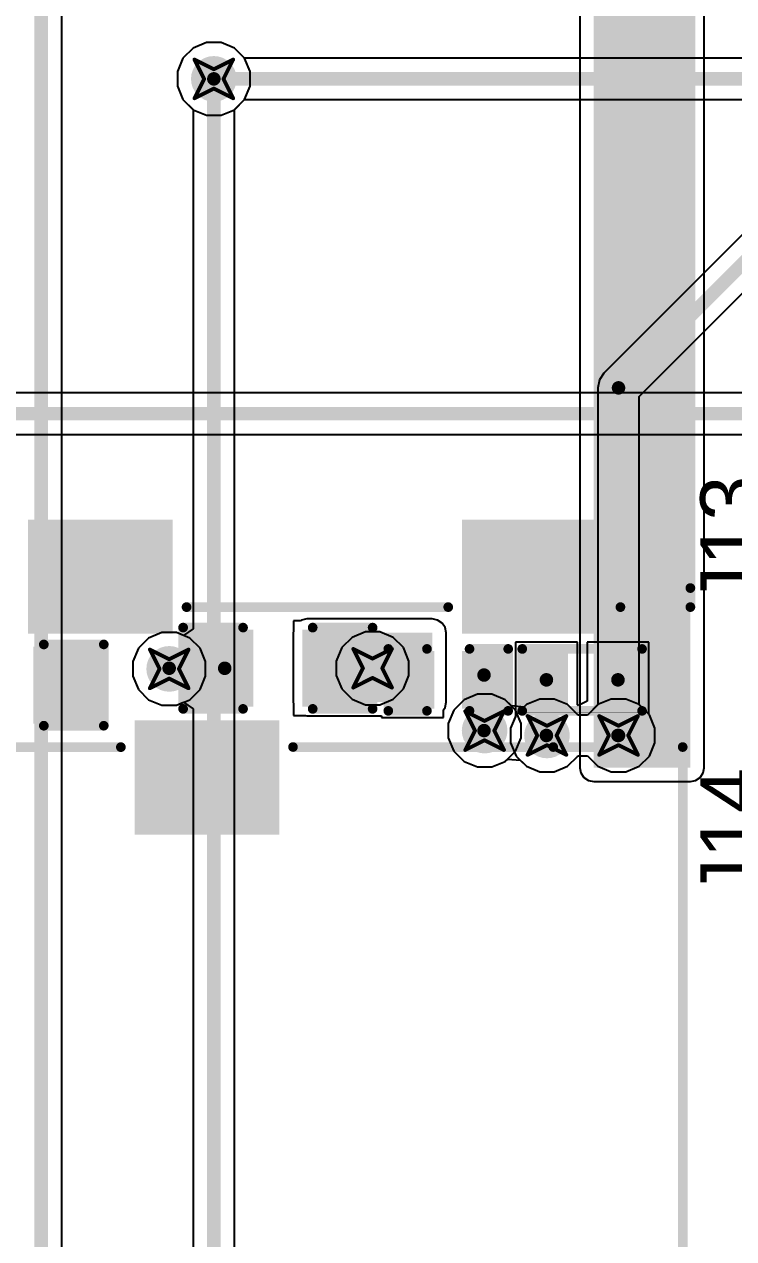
# Model space of a CAD drawing. Header units: inches. Extents: x -3 to 488, y -11 to 93.
# Drawn here: x 5.77 to 15.09, y 9.18 to 25.13 of the extents above; entities that cross this region are included whole.
import ezdxf

# ---------------------------------------------------------------- set-up
doc = ezdxf.new("R2010")
doc.units = ezdxf.units.IN
for name, color, linetype in [('Bottom Layer', 5, 'Continuous'), ('Drill Drawing', 1, 'Continuous'), ('Layer 1', 16, 'Continuous'), ('Layer 2', 76, 'Continuous'), ('Top Layer', 1, 'Continuous'), ('Top Overlay', 2, 'Continuous'), ('Top Paste', 8, 'Continuous'), ('Top Solder', 216, 'Continuous'), ('Via Holes', 16, 'Continuous')]:
    doc.layers.add(name, color=color, linetype=linetype)
doc.styles.add('Arial', font='', dxfattribs={"height": 0.2})
doc.styles.get('Arial').set_extended_font_data('Arial')

msp = doc.modelspace()

# ---------------------------------------------------------------- hatches: boundary and pattern name
at = {"layer": 'Bottom Layer'}
h = msp.add_hatch(color=5, dxfattribs=at)
edge = h.paths.add_edge_path()
edge.add_arc((8.261, 24.409), 0.3, 0, 360)
h = msp.add_hatch(color=5, dxfattribs=at)
edge = h.paths.add_edge_path()
edge.add_arc((7.675, 16.664), 0.3, 0, 360)
h = msp.add_hatch(color=5, dxfattribs=at)
edge = h.paths.add_edge_path()
edge.add_arc((10.347, 16.672), 0.3, 0, 360)
h = msp.add_hatch(color=5, dxfattribs=at)
edge = h.paths.add_edge_path()
edge.add_arc((11.819, 15.854), 0.3, 0, 360)
h = msp.add_hatch(color=5, dxfattribs=at)
edge = h.paths.add_edge_path()
edge.add_arc((12.638, 15.79), 0.3, 0, 360)
h = msp.add_hatch(color=5, dxfattribs=at)
edge = h.paths.add_edge_path()
edge.add_arc((13.578, 15.79), 0.3, 0, 360)
at = {"layer": 'Layer 1'}
h = msp.add_hatch(color=16, dxfattribs=at)
edge = h.paths.add_edge_path()
edge.add_arc((8.261, 24.409), 0.3, 0, 360)
h = msp.add_hatch(color=16, dxfattribs=at)
edge = h.paths.add_edge_path()
edge.add_arc((7.675, 16.664), 0.3, 0, 360)
h = msp.add_hatch(color=16, dxfattribs=at)
edge = h.paths.add_edge_path()
edge.add_arc((10.347, 16.672), 0.3, 0, 360)
h = msp.add_hatch(color=16, dxfattribs=at)
edge = h.paths.add_edge_path()
edge.add_arc((11.819, 15.854), 0.3, 0, 360)
h = msp.add_hatch(color=16, dxfattribs=at)
edge = h.paths.add_edge_path()
edge.add_arc((12.638, 15.79), 0.3, 0, 360)
h = msp.add_hatch(color=16, dxfattribs=at)
edge = h.paths.add_edge_path()
edge.add_arc((13.578, 15.79), 0.3, 0, 360)
at = {"layer": 'Layer 2'}
msp.add_hatch(color=76, dxfattribs=at).paths.add_polyline_path([(14.522, 31.598), (13.252, 31.598), (13.252, 15.367), (14.522, 15.367)])
h = msp.add_hatch(color=76, dxfattribs=at)
edge = h.paths.add_edge_path()
edge.add_arc((8.261, 24.409), 0.3, 0, 360)
h = msp.add_hatch(color=76, dxfattribs=at)
edge = h.paths.add_edge_path()
edge.add_arc((7.675, 16.664), 0.3, 0, 360)
h = msp.add_hatch(color=76, dxfattribs=at)
edge = h.paths.add_edge_path()
edge.add_arc((10.347, 16.672), 0.3, 0, 360)
h = msp.add_hatch(color=76, dxfattribs=at)
edge = h.paths.add_edge_path()
edge.add_arc((11.819, 15.854), 0.3, 0, 360)
h = msp.add_hatch(color=76, dxfattribs=at)
edge = h.paths.add_edge_path()
edge.add_arc((12.638, 15.79), 0.3, 0, 360)
h = msp.add_hatch(color=76, dxfattribs=at)
edge = h.paths.add_edge_path()
edge.add_arc((13.578, 15.79), 0.3, 0, 360)
at = {"layer": 'Top Layer'}
h = msp.add_hatch(color=1, dxfattribs=at)
edge = h.paths.add_edge_path()
edge.add_arc((8.261, 24.409), 0.3, 0, 360)
for points in [[(7.672, 17.175), (5.872, 17.175), (5.872, 18.575), (7.672, 18.575)], [(13.372, 17.175), (11.572, 17.175), (11.572, 18.575), (13.372, 18.575)], [(8.722, 17.117), (8.722, 16.228), (7.96, 16.228), (7.96, 17.117)], [(9.484, 16.228), (11.131, 16.228), (11.131, 17.138), (9.484, 17.138)], [(10.246, 17.117), (10.246, 16.228), (9.484, 16.228), (9.484, 17.117)], [(5.952, 16.007), (5.952, 16.896), (6.714, 16.896), (6.714, 16.007)], [(11.1, 16.837), (11.1, 16.202), (10.643, 16.202), (10.643, 16.837)], [(12.04, 16.837), (12.04, 16.202), (11.582, 16.202), (11.582, 16.837)], [(12.402, 16.202), (12.402, 16.837), (12.859, 16.837), (12.859, 16.202)], [(13.341, 16.202), (13.341, 16.837), (13.799, 16.837), (13.799, 16.202)], [(7.271, 15.937), (9.071, 15.937), (9.071, 14.537), (7.271, 14.537)]]:
    msp.add_hatch(color=1, dxfattribs=at).paths.add_polyline_path(points)
h = msp.add_hatch(color=1, dxfattribs=at)
edge = h.paths.add_edge_path()
edge.add_arc((7.675, 16.664), 0.3, 0, 360)
h = msp.add_hatch(color=1, dxfattribs=at)
edge = h.paths.add_edge_path()
edge.add_arc((10.347, 16.672), 0.3, 0, 360)
h = msp.add_hatch(color=1, dxfattribs=at)
edge = h.paths.add_edge_path()
edge.add_arc((11.819, 15.854), 0.3, 0, 360)
h = msp.add_hatch(color=1, dxfattribs=at)
edge = h.paths.add_edge_path()
edge.add_arc((12.638, 15.79), 0.3, 0, 360)
h = msp.add_hatch(color=1, dxfattribs=at)
edge = h.paths.add_edge_path()
edge.add_arc((13.578, 15.79), 0.3, 0, 360)
at = {"layer": 'Top Paste'}
for points in [[(7.672, 17.175), (5.872, 17.175), (5.872, 18.575), (7.672, 18.575)], [(13.372, 17.175), (11.572, 17.175), (11.572, 18.575), (13.372, 18.575)], [(8.722, 17.117), (8.722, 16.228), (7.96, 16.228), (7.96, 17.117)], [(10.246, 17.117), (10.246, 16.228), (9.484, 16.228), (9.484, 17.117)], [(5.952, 16.007), (5.952, 16.896), (6.714, 16.896), (6.714, 16.007)], [(11.1, 16.837), (11.1, 16.202), (10.643, 16.202), (10.643, 16.837)], [(12.04, 16.837), (12.04, 16.202), (11.582, 16.202), (11.582, 16.837)], [(12.402, 16.202), (12.402, 16.837), (12.859, 16.837), (12.859, 16.202)], [(13.341, 16.202), (13.341, 16.837), (13.799, 16.837), (13.799, 16.202)], [(7.271, 15.937), (9.071, 15.937), (9.071, 14.537), (7.271, 14.537)]]:
    msp.add_hatch(color=8, dxfattribs=at).paths.add_polyline_path(points)
at = {"layer": 'Top Solder'}
for points in [[(7.722, 17.125), (5.822, 17.125), (5.822, 18.625), (7.722, 18.625)], [(13.422, 17.125), (11.522, 17.125), (11.522, 18.625), (13.422, 18.625)], [(8.782, 17.177), (8.782, 16.168), (7.9, 16.168), (7.9, 17.177)], [(10.306, 17.177), (10.306, 16.168), (9.424, 16.168), (9.424, 17.177)], [(5.892, 15.947), (5.892, 16.956), (6.774, 16.956), (6.774, 15.947)], [(11.16, 16.897), (11.16, 16.142), (10.583, 16.142), (10.583, 16.897)], [(12.1, 16.897), (12.1, 16.142), (11.522, 16.142), (11.522, 16.897)], [(12.347, 16.147), (12.347, 16.892), (12.914, 16.892), (12.914, 16.147)], [(13.286, 16.147), (13.286, 16.892), (13.854, 16.892), (13.854, 16.147)], [(7.221, 15.987), (9.121, 15.987), (9.121, 14.487), (7.221, 14.487)]]:
    msp.add_hatch(color=216, dxfattribs=at).paths.add_polyline_path(points)
at = {"layer": 'Via Holes'}
h = msp.add_hatch(color=7, dxfattribs=at)
edge = h.paths.add_edge_path()
edge.add_arc((8.261, 24.409), 0.15, 0, 360)
h = msp.add_hatch(color=7, dxfattribs=at)
edge = h.paths.add_edge_path()
edge.add_arc((7.675, 16.664), 0.15, 0, 360)
h = msp.add_hatch(color=7, dxfattribs=at)
edge = h.paths.add_edge_path()
edge.add_arc((10.347, 16.672), 0.15, 0, 360)
h = msp.add_hatch(color=7, dxfattribs=at)
edge = h.paths.add_edge_path()
edge.add_arc((11.819, 15.854), 0.15, 0, 360)
h = msp.add_hatch(color=7, dxfattribs=at)
edge = h.paths.add_edge_path()
edge.add_arc((12.638, 15.79), 0.15, 0, 360)
h = msp.add_hatch(color=7, dxfattribs=at)
edge = h.paths.add_edge_path()
edge.add_arc((13.578, 15.79), 0.15, 0, 360)

# ---------------------------------------------------------------- linework, layer by layer
at = {"layer": 'Bottom Layer'}
for p, q in [((8.166, 24.887), (7.99, 24.814)), ((8.356, 24.887), (8.166, 24.887)), ((8.532, 24.814), (8.356, 24.887)), ((7.99, 24.814), (7.856, 24.68)), ((8.665, 24.681), (8.532, 24.814)), ((7.856, 24.68), (7.783, 24.504)), ((23.248, 24.681), (8.665, 24.681)), ((7.783, 24.504), (7.783, 24.314)), ((7.783, 24.314), (7.856, 24.139)), ((7.856, 24.139), (7.99, 24.004)), ((8.532, 24.004), (8.665, 24.137)), ((8.665, 24.137), (56.929, 24.137)), ((7.99, 24.004), (8.166, 23.932)), ((8.166, 23.932), (8.356, 23.932)), ((8.356, 23.932), (8.532, 24.004)), ((16.264, 23.424), (13.386, 20.545)), ((13.85, 20.24), (16.569, 22.96)), ((13.327, 20.457), (13.306, 20.353)), ((13.386, 20.545), (13.327, 20.457)), ((13.306, 20.353), (13.306, 16.194)), ((13.85, 16.194), (13.85, 20.24)), ((7.404, 17.069), (7.27, 16.935)), ((7.58, 17.142), (7.404, 17.069)), ((7.77, 17.142), (7.58, 17.142)), ((7.945, 17.069), (7.77, 17.142)), ((8.08, 16.935), (7.945, 17.069)), ((7.27, 16.935), (7.197, 16.759)), ((8.152, 16.759), (8.08, 16.935)), ((7.197, 16.759), (7.197, 16.569)), ((8.152, 16.569), (8.152, 16.759)), ((7.197, 16.569), (7.27, 16.394)), ((8.08, 16.394), (8.152, 16.569)), ((7.27, 16.394), (7.404, 16.259)), ((7.945, 16.259), (8.08, 16.394)), ((11.724, 16.331), (11.548, 16.259)), ((11.914, 16.331), (11.724, 16.331)), ((12.09, 16.259), (11.914, 16.331)), ((12.543, 16.268), (12.368, 16.195)), ((12.733, 16.268), (12.543, 16.268)), ((12.909, 16.195), (12.733, 16.268)), ((7.404, 16.259), (7.58, 16.187)), ((7.58, 16.187), (7.77, 16.187)), ((7.77, 16.187), (7.945, 16.259)), ((11.414, 16.124), (11.341, 15.949)), ((11.548, 16.259), (11.414, 16.124)), ((12.17, 16.178), (12.09, 16.259)), ((12.335, 16.163), (12.17, 16.178)), ((12.368, 16.195), (12.335, 16.163)), ((13.043, 16.061), (12.909, 16.195)), ((13.306, 16.194), (13.173, 16.061)), ((13.983, 16.061), (13.85, 16.194)), ((11.341, 15.949), (11.341, 15.759)), ((13.045, 16.057), (13.043, 16.061)), ((13.172, 16.057), (13.045, 16.057)), ((13.173, 16.061), (13.172, 16.057)), ((14.056, 15.885), (13.983, 16.061)), ((14.056, 15.695), (14.056, 15.885)), ((11.341, 15.759), (11.414, 15.583)), ((13.983, 15.519), (14.056, 15.695)), ((11.414, 15.583), (11.548, 15.448)), ((12.09, 15.448), (12.122, 15.481)), ((12.122, 15.481), (12.287, 15.466)), ((12.287, 15.466), (12.368, 15.385)), ((12.909, 15.385), (13.043, 15.519)), ((13.043, 15.519), (13.045, 15.523)), ((13.045, 15.523), (13.172, 15.523)), ((13.172, 15.523), (13.173, 15.519)), ((13.173, 15.519), (13.307, 15.385)), ((13.849, 15.385), (13.983, 15.519)), ((11.548, 15.448), (11.724, 15.376)), ((11.724, 15.376), (11.914, 15.376)), ((11.914, 15.376), (12.09, 15.448)), ((12.368, 15.385), (12.543, 15.312)), ((12.543, 15.312), (12.733, 15.312)), ((12.733, 15.312), (12.909, 15.385)), ((13.307, 15.385), (13.483, 15.312)), ((13.483, 15.312), (13.673, 15.312)), ((13.673, 15.312), (13.849, 15.385))]:
    msp.add_line(p, q, dxfattribs=at)
for points in [[(8.261, 24.409, 0.178, 0.178, 0), (58.647, 24.409, 0.178, 0.178, 0)], [(13.578, 20.353, 0.178, 0.178, 0), (16.457, 23.232, 0.178, 0.178, 0)], [(13.578, 15.79, 0.178, 0.178, 0), (13.578, 20.353, 0.178, 0.178, 0)]]:
    msp.add_lwpolyline(points, format="xyseb", dxfattribs=at)
for points in [[(8.217, 24.409, 0.0889, 0.0889, 1), (8.306, 24.409, 0.0889, 0.0889, 1)], [(13.534, 20.353, 0.0889, 0.0889, 1), (13.622, 20.353, 0.0889, 0.0889, 1)], [(13.534, 20.353, 0.0889, 0.0889, 1), (13.622, 20.353, 0.0889, 0.0889, 1)], [(13.534, 15.79, 0.0889, 0.0889, 1), (13.622, 15.79, 0.0889, 0.0889, 1)]]:
    msp.add_lwpolyline(points, format="xyseb", close=True, dxfattribs=at)
at = {"layer": 'Drill Drawing'}
for points in [[(8.007, 24.663, 0.0508, 0.0508, 0), (8.261, 24.536, 0.0508, 0.0508, 0)], [(8.007, 24.663, 0.0508, 0.0508, 0), (8.134, 24.409, 0.0508, 0.0508, 0)], [(8.261, 24.536, 0.0508, 0.0508, 0), (8.515, 24.663, 0.0508, 0.0508, 0)], [(8.388, 24.409, 0.0508, 0.0508, 0), (8.515, 24.663, 0.0508, 0.0508, 0)], [(8.007, 24.155, 0.0508, 0.0508, 0), (8.134, 24.409, 0.0508, 0.0508, 0)], [(8.388, 24.409, 0.0508, 0.0508, 0), (8.515, 24.155, 0.0508, 0.0508, 0)], [(8.007, 24.155, 0.0508, 0.0508, 0), (8.261, 24.282, 0.0508, 0.0508, 0)], [(8.261, 24.282, 0.0508, 0.0508, 0), (8.515, 24.155, 0.0508, 0.0508, 0)], [(7.421, 16.918, 0.0508, 0.0508, 0), (7.675, 16.791, 0.0508, 0.0508, 0)], [(7.421, 16.918, 0.0508, 0.0508, 0), (7.548, 16.664, 0.0508, 0.0508, 0)], [(7.675, 16.791, 0.0508, 0.0508, 0), (7.929, 16.918, 0.0508, 0.0508, 0)], [(7.802, 16.664, 0.0508, 0.0508, 0), (7.929, 16.918, 0.0508, 0.0508, 0)], [(10.093, 16.926, 0.0508, 0.0508, 0), (10.347, 16.799, 0.0508, 0.0508, 0)], [(10.093, 16.926, 0.0508, 0.0508, 0), (10.22, 16.672, 0.0508, 0.0508, 0)], [(10.347, 16.799, 0.0508, 0.0508, 0), (10.601, 16.926, 0.0508, 0.0508, 0)], [(10.474, 16.672, 0.0508, 0.0508, 0), (10.601, 16.926, 0.0508, 0.0508, 0)], [(7.421, 16.41, 0.0508, 0.0508, 0), (7.548, 16.664, 0.0508, 0.0508, 0)], [(7.802, 16.664, 0.0508, 0.0508, 0), (7.929, 16.41, 0.0508, 0.0508, 0)], [(10.093, 16.418, 0.0508, 0.0508, 0), (10.22, 16.672, 0.0508, 0.0508, 0)], [(10.474, 16.672, 0.0508, 0.0508, 0), (10.601, 16.418, 0.0508, 0.0508, 0)], [(7.421, 16.41, 0.0508, 0.0508, 0), (7.675, 16.537, 0.0508, 0.0508, 0)], [(7.675, 16.537, 0.0508, 0.0508, 0), (7.929, 16.41, 0.0508, 0.0508, 0)], [(10.093, 16.418, 0.0508, 0.0508, 0), (10.347, 16.545, 0.0508, 0.0508, 0)], [(10.347, 16.545, 0.0508, 0.0508, 0), (10.601, 16.418, 0.0508, 0.0508, 0)], [(11.565, 16.108, 0.0508, 0.0508, 0), (11.819, 15.981, 0.0508, 0.0508, 0)], [(11.565, 16.108, 0.0508, 0.0508, 0), (11.692, 15.854, 0.0508, 0.0508, 0)], [(11.819, 15.981, 0.0508, 0.0508, 0), (12.073, 16.108, 0.0508, 0.0508, 0)], [(11.946, 15.854, 0.0508, 0.0508, 0), (12.073, 16.108, 0.0508, 0.0508, 0)], [(12.384, 16.044, 0.0508, 0.0508, 0), (12.638, 15.917, 0.0508, 0.0508, 0)], [(12.384, 16.044, 0.0508, 0.0508, 0), (12.511, 15.79, 0.0508, 0.0508, 0)], [(12.638, 15.917, 0.0508, 0.0508, 0), (12.892, 16.044, 0.0508, 0.0508, 0)], [(12.765, 15.79, 0.0508, 0.0508, 0), (12.892, 16.044, 0.0508, 0.0508, 0)], [(13.324, 16.044, 0.0508, 0.0508, 0), (13.578, 15.917, 0.0508, 0.0508, 0)], [(13.324, 16.044, 0.0508, 0.0508, 0), (13.451, 15.79, 0.0508, 0.0508, 0)], [(13.578, 15.917, 0.0508, 0.0508, 0), (13.832, 16.044, 0.0508, 0.0508, 0)], [(13.705, 15.79, 0.0508, 0.0508, 0), (13.832, 16.044, 0.0508, 0.0508, 0)], [(11.565, 15.6, 0.0508, 0.0508, 0), (11.692, 15.854, 0.0508, 0.0508, 0)], [(11.946, 15.854, 0.0508, 0.0508, 0), (12.073, 15.6, 0.0508, 0.0508, 0)], [(12.384, 15.536, 0.0508, 0.0508, 0), (12.511, 15.79, 0.0508, 0.0508, 0)], [(12.765, 15.79, 0.0508, 0.0508, 0), (12.892, 15.536, 0.0508, 0.0508, 0)], [(13.324, 15.536, 0.0508, 0.0508, 0), (13.451, 15.79, 0.0508, 0.0508, 0)], [(13.705, 15.79, 0.0508, 0.0508, 0), (13.832, 15.536, 0.0508, 0.0508, 0)], [(11.565, 15.6, 0.0508, 0.0508, 0), (11.819, 15.727, 0.0508, 0.0508, 0)], [(11.819, 15.727, 0.0508, 0.0508, 0), (12.073, 15.6, 0.0508, 0.0508, 0)], [(12.384, 15.536, 0.0508, 0.0508, 0), (12.638, 15.663, 0.0508, 0.0508, 0)], [(12.638, 15.663, 0.0508, 0.0508, 0), (12.892, 15.536, 0.0508, 0.0508, 0)], [(13.324, 15.536, 0.0508, 0.0508, 0), (13.578, 15.663, 0.0508, 0.0508, 0)], [(13.578, 15.663, 0.0508, 0.0508, 0), (13.832, 15.536, 0.0508, 0.0508, 0)]]:
    msp.add_lwpolyline(points, format="xyseb", dxfattribs=at)
for points in [[(7.994, 24.663, 0.0254, 0.0254, 1), (8.02, 24.663, 0.0254, 0.0254, 1)], [(7.994, 24.663, 0.0254, 0.0254, 1), (8.02, 24.663, 0.0254, 0.0254, 1)], [(8.248, 24.536, 0.0254, 0.0254, 1), (8.274, 24.536, 0.0254, 0.0254, 1)], [(8.248, 24.536, 0.0254, 0.0254, 1), (8.274, 24.536, 0.0254, 0.0254, 1)], [(8.502, 24.663, 0.0254, 0.0254, 1), (8.528, 24.663, 0.0254, 0.0254, 1)], [(8.502, 24.663, 0.0254, 0.0254, 1), (8.528, 24.663, 0.0254, 0.0254, 1)], [(8.121, 24.409, 0.0254, 0.0254, 1), (8.147, 24.409, 0.0254, 0.0254, 1)], [(8.121, 24.409, 0.0254, 0.0254, 1), (8.147, 24.409, 0.0254, 0.0254, 1)], [(8.375, 24.409, 0.0254, 0.0254, 1), (8.401, 24.409, 0.0254, 0.0254, 1)], [(8.375, 24.409, 0.0254, 0.0254, 1), (8.401, 24.409, 0.0254, 0.0254, 1)], [(8.248, 24.282, 0.0254, 0.0254, 1), (8.274, 24.282, 0.0254, 0.0254, 1)], [(8.248, 24.282, 0.0254, 0.0254, 1), (8.274, 24.282, 0.0254, 0.0254, 1)], [(7.994, 24.155, 0.0254, 0.0254, 1), (8.02, 24.155, 0.0254, 0.0254, 1)], [(7.994, 24.155, 0.0254, 0.0254, 1), (8.02, 24.155, 0.0254, 0.0254, 1)], [(8.502, 24.155, 0.0254, 0.0254, 1), (8.528, 24.155, 0.0254, 0.0254, 1)], [(8.502, 24.155, 0.0254, 0.0254, 1), (8.528, 24.155, 0.0254, 0.0254, 1)], [(7.408, 16.918, 0.0254, 0.0254, 1), (7.433, 16.918, 0.0254, 0.0254, 1)], [(7.408, 16.918, 0.0254, 0.0254, 1), (7.433, 16.918, 0.0254, 0.0254, 1)], [(7.916, 16.918, 0.0254, 0.0254, 1), (7.941, 16.918, 0.0254, 0.0254, 1)], [(7.916, 16.918, 0.0254, 0.0254, 1), (7.941, 16.918, 0.0254, 0.0254, 1)], [(10.081, 16.926, 0.0254, 0.0254, 1), (10.106, 16.926, 0.0254, 0.0254, 1)], [(10.081, 16.926, 0.0254, 0.0254, 1), (10.106, 16.926, 0.0254, 0.0254, 1)], [(10.589, 16.926, 0.0254, 0.0254, 1), (10.614, 16.926, 0.0254, 0.0254, 1)], [(10.589, 16.926, 0.0254, 0.0254, 1), (10.614, 16.926, 0.0254, 0.0254, 1)], [(7.662, 16.791, 0.0254, 0.0254, 1), (7.687, 16.791, 0.0254, 0.0254, 1)], [(7.662, 16.791, 0.0254, 0.0254, 1), (7.687, 16.791, 0.0254, 0.0254, 1)], [(10.335, 16.799, 0.0254, 0.0254, 1), (10.36, 16.799, 0.0254, 0.0254, 1)], [(10.335, 16.799, 0.0254, 0.0254, 1), (10.36, 16.799, 0.0254, 0.0254, 1)], [(7.535, 16.664, 0.0254, 0.0254, 1), (7.56, 16.664, 0.0254, 0.0254, 1)], [(7.535, 16.664, 0.0254, 0.0254, 1), (7.56, 16.664, 0.0254, 0.0254, 1)], [(7.789, 16.664, 0.0254, 0.0254, 1), (7.814, 16.664, 0.0254, 0.0254, 1)], [(7.789, 16.664, 0.0254, 0.0254, 1), (7.814, 16.664, 0.0254, 0.0254, 1)], [(10.208, 16.672, 0.0254, 0.0254, 1), (10.233, 16.672, 0.0254, 0.0254, 1)], [(10.208, 16.672, 0.0254, 0.0254, 1), (10.233, 16.672, 0.0254, 0.0254, 1)], [(10.462, 16.672, 0.0254, 0.0254, 1), (10.487, 16.672, 0.0254, 0.0254, 1)], [(10.462, 16.672, 0.0254, 0.0254, 1), (10.487, 16.672, 0.0254, 0.0254, 1)], [(7.408, 16.41, 0.0254, 0.0254, 1), (7.433, 16.41, 0.0254, 0.0254, 1)], [(7.408, 16.41, 0.0254, 0.0254, 1), (7.433, 16.41, 0.0254, 0.0254, 1)], [(7.662, 16.537, 0.0254, 0.0254, 1), (7.687, 16.537, 0.0254, 0.0254, 1)], [(7.662, 16.537, 0.0254, 0.0254, 1), (7.687, 16.537, 0.0254, 0.0254, 1)], [(7.916, 16.41, 0.0254, 0.0254, 1), (7.941, 16.41, 0.0254, 0.0254, 1)], [(7.916, 16.41, 0.0254, 0.0254, 1), (7.941, 16.41, 0.0254, 0.0254, 1)], [(10.081, 16.418, 0.0254, 0.0254, 1), (10.106, 16.418, 0.0254, 0.0254, 1)], [(10.081, 16.418, 0.0254, 0.0254, 1), (10.106, 16.418, 0.0254, 0.0254, 1)], [(10.335, 16.545, 0.0254, 0.0254, 1), (10.36, 16.545, 0.0254, 0.0254, 1)], [(10.335, 16.545, 0.0254, 0.0254, 1), (10.36, 16.545, 0.0254, 0.0254, 1)], [(10.589, 16.418, 0.0254, 0.0254, 1), (10.614, 16.418, 0.0254, 0.0254, 1)], [(10.589, 16.418, 0.0254, 0.0254, 1), (10.614, 16.418, 0.0254, 0.0254, 1)], [(11.552, 16.108, 0.0254, 0.0254, 1), (11.578, 16.108, 0.0254, 0.0254, 1)], [(11.552, 16.108, 0.0254, 0.0254, 1), (11.578, 16.108, 0.0254, 0.0254, 1)], [(12.06, 16.108, 0.0254, 0.0254, 1), (12.086, 16.108, 0.0254, 0.0254, 1)], [(12.06, 16.108, 0.0254, 0.0254, 1), (12.086, 16.108, 0.0254, 0.0254, 1)], [(11.806, 15.981, 0.0254, 0.0254, 1), (11.832, 15.981, 0.0254, 0.0254, 1)], [(11.806, 15.981, 0.0254, 0.0254, 1), (11.832, 15.981, 0.0254, 0.0254, 1)], [(12.371, 16.044, 0.0254, 0.0254, 1), (12.397, 16.044, 0.0254, 0.0254, 1)], [(12.371, 16.044, 0.0254, 0.0254, 1), (12.397, 16.044, 0.0254, 0.0254, 1)], [(12.625, 15.917, 0.0254, 0.0254, 1), (12.651, 15.917, 0.0254, 0.0254, 1)], [(12.625, 15.917, 0.0254, 0.0254, 1), (12.651, 15.917, 0.0254, 0.0254, 1)], [(12.879, 16.044, 0.0254, 0.0254, 1), (12.905, 16.044, 0.0254, 0.0254, 1)], [(12.879, 16.044, 0.0254, 0.0254, 1), (12.905, 16.044, 0.0254, 0.0254, 1)], [(13.311, 16.044, 0.0254, 0.0254, 1), (13.337, 16.044, 0.0254, 0.0254, 1)], [(13.311, 16.044, 0.0254, 0.0254, 1), (13.337, 16.044, 0.0254, 0.0254, 1)], [(13.565, 15.917, 0.0254, 0.0254, 1), (13.591, 15.917, 0.0254, 0.0254, 1)], [(13.565, 15.917, 0.0254, 0.0254, 1), (13.591, 15.917, 0.0254, 0.0254, 1)], [(13.819, 16.044, 0.0254, 0.0254, 1), (13.845, 16.044, 0.0254, 0.0254, 1)], [(13.819, 16.044, 0.0254, 0.0254, 1), (13.845, 16.044, 0.0254, 0.0254, 1)], [(11.679, 15.854, 0.0254, 0.0254, 1), (11.705, 15.854, 0.0254, 0.0254, 1)], [(11.679, 15.854, 0.0254, 0.0254, 1), (11.705, 15.854, 0.0254, 0.0254, 1)], [(11.933, 15.854, 0.0254, 0.0254, 1), (11.959, 15.854, 0.0254, 0.0254, 1)], [(11.933, 15.854, 0.0254, 0.0254, 1), (11.959, 15.854, 0.0254, 0.0254, 1)], [(12.498, 15.79, 0.0254, 0.0254, 1), (12.524, 15.79, 0.0254, 0.0254, 1)], [(12.498, 15.79, 0.0254, 0.0254, 1), (12.524, 15.79, 0.0254, 0.0254, 1)], [(12.752, 15.79, 0.0254, 0.0254, 1), (12.778, 15.79, 0.0254, 0.0254, 1)], [(12.752, 15.79, 0.0254, 0.0254, 1), (12.778, 15.79, 0.0254, 0.0254, 1)], [(13.438, 15.79, 0.0254, 0.0254, 1), (13.464, 15.79, 0.0254, 0.0254, 1)], [(13.438, 15.79, 0.0254, 0.0254, 1), (13.464, 15.79, 0.0254, 0.0254, 1)], [(13.692, 15.79, 0.0254, 0.0254, 1), (13.718, 15.79, 0.0254, 0.0254, 1)], [(13.692, 15.79, 0.0254, 0.0254, 1), (13.718, 15.79, 0.0254, 0.0254, 1)], [(11.552, 15.6, 0.0254, 0.0254, 1), (11.578, 15.6, 0.0254, 0.0254, 1)], [(11.552, 15.6, 0.0254, 0.0254, 1), (11.578, 15.6, 0.0254, 0.0254, 1)], [(11.806, 15.727, 0.0254, 0.0254, 1), (11.832, 15.727, 0.0254, 0.0254, 1)], [(11.806, 15.727, 0.0254, 0.0254, 1), (11.832, 15.727, 0.0254, 0.0254, 1)], [(12.06, 15.6, 0.0254, 0.0254, 1), (12.086, 15.6, 0.0254, 0.0254, 1)], [(12.06, 15.6, 0.0254, 0.0254, 1), (12.086, 15.6, 0.0254, 0.0254, 1)], [(12.625, 15.663, 0.0254, 0.0254, 1), (12.651, 15.663, 0.0254, 0.0254, 1)], [(12.625, 15.663, 0.0254, 0.0254, 1), (12.651, 15.663, 0.0254, 0.0254, 1)], [(13.565, 15.663, 0.0254, 0.0254, 1), (13.591, 15.663, 0.0254, 0.0254, 1)], [(13.565, 15.663, 0.0254, 0.0254, 1), (13.591, 15.663, 0.0254, 0.0254, 1)], [(12.371, 15.536, 0.0254, 0.0254, 1), (12.397, 15.536, 0.0254, 0.0254, 1)], [(12.371, 15.536, 0.0254, 0.0254, 1), (12.397, 15.536, 0.0254, 0.0254, 1)], [(12.879, 15.536, 0.0254, 0.0254, 1), (12.905, 15.536, 0.0254, 0.0254, 1)], [(12.879, 15.536, 0.0254, 0.0254, 1), (12.905, 15.536, 0.0254, 0.0254, 1)], [(13.311, 15.536, 0.0254, 0.0254, 1), (13.337, 15.536, 0.0254, 0.0254, 1)], [(13.311, 15.536, 0.0254, 0.0254, 1), (13.337, 15.536, 0.0254, 0.0254, 1)], [(13.819, 15.536, 0.0254, 0.0254, 1), (13.845, 15.536, 0.0254, 0.0254, 1)], [(13.819, 15.536, 0.0254, 0.0254, 1), (13.845, 15.536, 0.0254, 0.0254, 1)]]:
    msp.add_lwpolyline(points, format="xyseb", close=True, dxfattribs=at)
at = {"layer": 'Layer 1'}
for p, q in [((6.264, 7.436), (6.264, 25.613)), ((8.166, 24.887), (7.99, 24.814)), ((8.356, 24.887), (8.166, 24.887)), ((8.532, 24.814), (8.356, 24.887)), ((7.99, 24.814), (7.856, 24.68)), ((8.666, 24.68), (8.532, 24.814)), ((7.856, 24.68), (7.783, 24.504)), ((8.739, 24.504), (8.666, 24.68)), ((7.783, 24.504), (7.783, 24.314)), ((8.739, 24.314), (8.739, 24.504)), ((7.783, 24.314), (7.856, 24.139)), ((8.666, 24.139), (8.739, 24.314)), ((7.856, 24.139), (7.99, 24.004)), ((8.532, 24.004), (8.666, 24.139)), ((7.99, 24.004), (8.166, 23.932)), ((8.166, 23.932), (8.356, 23.932)), ((8.356, 23.932), (8.532, 24.004)), ((10.077, 17.077), (9.942, 16.943)), ((10.252, 17.15), (10.077, 17.077)), ((10.442, 17.15), (10.252, 17.15)), ((10.618, 17.077), (10.442, 17.15)), ((10.752, 16.943), (10.618, 17.077)), ((9.942, 16.943), (9.87, 16.767)), ((10.825, 16.767), (10.752, 16.943)), ((9.87, 16.767), (9.87, 16.577)), ((10.825, 16.577), (10.825, 16.767)), ((9.87, 16.577), (9.942, 16.402)), ((10.752, 16.402), (10.825, 16.577)), ((9.942, 16.402), (10.077, 16.267)), ((10.077, 16.267), (10.252, 16.194)), ((10.442, 16.194), (10.618, 16.267)), ((10.618, 16.267), (10.752, 16.402)), ((12.543, 16.268), (12.368, 16.195)), ((12.733, 16.268), (12.543, 16.268)), ((12.909, 16.195), (12.733, 16.268)), ((13.483, 16.268), (13.307, 16.195)), ((13.673, 16.268), (13.483, 16.268)), ((13.849, 16.195), (13.673, 16.268)), ((10.252, 16.194), (10.442, 16.194)), ((12.368, 16.195), (12.233, 16.061)), ((13.043, 16.061), (12.909, 16.195)), ((13.307, 16.195), (13.173, 16.061)), ((13.983, 16.061), (13.849, 16.195)), ((12.233, 16.061), (12.16, 15.885)), ((13.045, 16.057), (13.043, 16.061)), ((13.172, 16.057), (13.045, 16.057)), ((13.173, 16.061), (13.172, 16.057)), ((14.056, 15.885), (13.983, 16.061)), ((12.16, 15.885), (12.16, 15.695)), ((14.056, 15.695), (14.056, 15.885)), ((12.16, 15.695), (12.233, 15.519)), ((13.983, 15.519), (14.056, 15.695)), ((12.233, 15.519), (12.368, 15.385)), ((12.909, 15.385), (13.043, 15.519)), ((13.043, 15.519), (13.045, 15.523)), ((13.045, 15.523), (13.172, 15.523)), ((13.172, 15.523), (13.173, 15.519)), ((13.173, 15.519), (13.307, 15.385)), ((13.849, 15.385), (13.983, 15.519)), ((12.368, 15.385), (12.543, 15.312)), ((12.543, 15.312), (12.733, 15.312)), ((12.733, 15.312), (12.909, 15.385)), ((13.307, 15.385), (13.483, 15.312)), ((13.483, 15.312), (13.673, 15.312)), ((13.673, 15.312), (13.849, 15.385))]:
    msp.add_line(p, q, dxfattribs=at)
msp.add_lwpolyline([(5.992, 7.323, 0.178, 0.178, 0), (5.992, 26.679, 0.178, 0.178, 0)], format="xyseb", dxfattribs=at)
at = {"layer": 'Layer 2'}
for p, q in [((13.071, 31.598), (13.071, 15.367)), ((14.703, 15.367), (14.703, 31.598)), ((8.166, 24.887), (7.99, 24.814)), ((8.356, 24.887), (8.166, 24.887)), ((8.532, 24.814), (8.356, 24.887)), ((7.99, 24.814), (7.856, 24.68)), ((8.666, 24.68), (8.532, 24.814)), ((7.856, 24.68), (7.783, 24.504)), ((8.739, 24.504), (8.666, 24.68)), ((7.783, 24.504), (7.783, 24.314)), ((8.739, 24.314), (8.739, 24.504)), ((7.783, 24.314), (7.856, 24.139)), ((8.666, 24.139), (8.739, 24.314)), ((7.856, 24.139), (7.989, 24.006)), ((8.533, 24.006), (8.666, 24.139)), ((7.989, 24.006), (7.989, 17.189)), ((8.533, 6.958), (8.533, 24.006)), ((7.404, 17.069), (7.27, 16.935)), ((7.58, 17.142), (7.404, 17.069)), ((7.77, 17.142), (7.58, 17.142)), ((7.862, 17.104), (7.77, 17.142)), ((7.989, 17.189), (7.862, 17.104)), ((10.077, 17.077), (9.942, 16.943)), ((10.252, 17.15), (10.077, 17.077)), ((10.442, 17.15), (10.252, 17.15)), ((10.618, 17.077), (10.442, 17.15)), ((10.752, 16.943), (10.618, 17.077)), ((7.27, 16.935), (7.197, 16.759)), ((9.942, 16.943), (9.87, 16.767)), ((10.825, 16.767), (10.752, 16.943)), ((7.197, 16.759), (7.197, 16.569)), ((9.87, 16.767), (9.87, 16.577)), ((10.825, 16.577), (10.825, 16.767)), ((7.197, 16.569), (7.27, 16.394)), ((9.87, 16.577), (9.942, 16.402)), ((10.752, 16.402), (10.825, 16.577)), ((7.27, 16.394), (7.404, 16.259)), ((9.942, 16.402), (10.077, 16.267)), ((10.077, 16.267), (10.252, 16.194)), ((10.442, 16.194), (10.618, 16.267)), ((10.618, 16.267), (10.752, 16.402)), ((11.724, 16.331), (11.548, 16.259)), ((11.914, 16.331), (11.724, 16.331)), ((12.09, 16.259), (11.914, 16.331)), ((7.404, 16.259), (7.58, 16.187)), ((7.58, 16.187), (7.77, 16.187)), ((7.77, 16.187), (7.862, 16.225)), ((7.862, 16.225), (7.989, 16.14)), ((7.989, 16.14), (7.989, 6.958)), ((10.252, 16.194), (10.442, 16.194)), ((11.414, 16.124), (11.341, 15.949)), ((11.548, 16.259), (11.414, 16.124)), ((12.224, 16.124), (12.09, 16.259)), ((12.297, 15.949), (12.224, 16.124)), ((11.341, 15.949), (11.341, 15.759)), ((12.297, 15.759), (12.297, 15.949)), ((11.341, 15.759), (11.414, 15.583)), ((12.224, 15.583), (12.297, 15.759)), ((11.414, 15.583), (11.548, 15.448)), ((12.09, 15.448), (12.224, 15.583)), ((11.548, 15.448), (11.724, 15.376)), ((11.724, 15.376), (11.914, 15.376)), ((11.914, 15.376), (12.09, 15.448)), ((13.071, 15.367), (13.084, 15.298)), ((14.689, 15.298), (14.703, 15.367)), ((13.084, 15.298), (13.124, 15.239)), ((13.124, 15.239), (13.183, 15.2)), ((13.183, 15.2), (13.252, 15.186)), ((13.252, 15.186), (14.522, 15.186)), ((14.522, 15.186), (14.591, 15.2)), ((14.591, 15.2), (14.65, 15.239)), ((14.65, 15.239), (14.689, 15.298))]:
    msp.add_line(p, q, dxfattribs=at)
msp.add_lwpolyline([(8.261, 6.554, 0.178, 0.178, 0), (8.261, 24.409, 0.178, 0.178, 0)], format="xyseb", dxfattribs=at)
msp.add_lwpolyline([(8.217, 24.409, 0.0889, 0.0889, 1), (8.306, 24.409, 0.0889, 0.0889, 1)], format="xyseb", close=True, dxfattribs=at)
at = {"layer": 'Top Layer'}
for p, q in [((8.166, 24.887), (7.99, 24.814)), ((8.356, 24.887), (8.166, 24.887)), ((8.532, 24.814), (8.356, 24.887)), ((7.99, 24.814), (7.856, 24.68)), ((8.666, 24.68), (8.532, 24.814)), ((7.856, 24.68), (7.783, 24.504)), ((8.739, 24.504), (8.666, 24.68)), ((7.783, 24.504), (7.783, 24.314)), ((8.739, 24.314), (8.739, 24.504)), ((7.783, 24.314), (7.856, 24.139)), ((8.666, 24.139), (8.739, 24.314)), ((7.856, 24.139), (7.99, 24.004)), ((8.532, 24.004), (8.666, 24.139)), ((7.99, 24.004), (8.166, 23.932)), ((8.166, 23.932), (8.356, 23.932)), ((8.356, 23.932), (8.532, 24.004)), ((44.281, 20.287), (1.485, 20.287)), ((1.485, 19.743), (23.144, 19.743)), ((9.399, 17.294), (9.306, 17.294)), ((9.306, 17.294), (9.306, 17.155)), ((9.414, 17.305), (9.399, 17.294)), ((9.484, 17.319), (9.414, 17.305)), ((11.131, 17.319), (9.484, 17.319)), ((11.201, 17.305), (11.131, 17.319)), ((11.259, 17.266), (11.201, 17.305)), ((11.299, 17.207), (11.259, 17.266)), ((9.306, 17.155), (9.303, 17.138)), ((9.303, 17.138), (9.303, 16.228)), ((11.312, 17.138), (11.299, 17.207)), ((11.312, 16.228), (11.312, 17.138)), ((13.037, 17.015), (12.224, 17.015)), ((12.224, 17.015), (12.224, 16.038)), ((13.037, 16.193), (13.037, 17.015)), ((13.976, 17.015), (13.164, 17.015)), ((13.164, 17.015), (13.164, 16.241)), ((13.976, 16.067), (13.976, 17.015)), ((9.303, 16.228), (9.306, 16.21)), ((9.306, 16.21), (9.306, 16.05)), ((11.278, 16.127), (11.299, 16.158)), ((11.278, 16.024), (11.278, 16.127)), ((11.299, 16.158), (11.312, 16.228)), ((13.051, 16.183), (13.037, 16.193)), ((13.164, 16.241), (13.051, 16.183)), ((9.306, 16.05), (9.466, 16.05)), ((9.466, 16.05), (9.484, 16.046)), ((9.484, 16.046), (10.465, 16.046)), ((10.465, 16.046), (10.465, 16.024)), ((10.465, 16.024), (11.278, 16.024)), ((12.224, 16.038), (12.16, 15.885)), ((13.983, 16.061), (13.976, 16.067)), ((14.056, 15.885), (13.983, 16.061)), ((12.16, 15.885), (12.16, 15.695)), ((14.056, 15.695), (14.056, 15.885)), ((12.16, 15.695), (12.233, 15.519)), ((13.983, 15.519), (14.056, 15.695)), ((12.233, 15.519), (12.368, 15.385)), ((12.909, 15.385), (13.043, 15.519)), ((13.043, 15.519), (13.045, 15.523)), ((13.045, 15.523), (13.172, 15.523)), ((13.172, 15.523), (13.173, 15.519)), ((13.173, 15.519), (13.307, 15.385)), ((13.849, 15.385), (13.983, 15.519)), ((12.368, 15.385), (12.543, 15.312)), ((12.543, 15.312), (12.733, 15.312)), ((12.733, 15.312), (12.909, 15.385)), ((13.307, 15.385), (13.483, 15.312)), ((13.483, 15.312), (13.673, 15.312)), ((13.673, 15.312), (13.849, 15.385))]:
    msp.add_line(p, q, dxfattribs=at)
for points in [[(1.081, 20.015, 0.178, 0.178, 0), (57.582, 20.015, 0.178, 0.178, 0)], [(7.675, 16.672, 0.178, 0.178, 0), (8.404, 16.672, 0.178, 0.178, 0)], [(11.811, 15.854, 0.178, 0.178, 0), (11.811, 16.583, 0.178, 0.178, 0)], [(12.63, 15.79, 0.178, 0.178, 0), (12.63, 16.52, 0.178, 0.178, 0)], [(13.57, 15.79, 0.178, 0.178, 0), (13.57, 16.52, 0.178, 0.178, 0)]]:
    msp.add_lwpolyline(points, format="xyseb", dxfattribs=at)
for points in [[(7.63, 16.672, 0.0889, 0.0889, 1), (7.719, 16.672, 0.0889, 0.0889, 1)], [(8.36, 16.672, 0.0889, 0.0889, 1), (8.449, 16.672, 0.0889, 0.0889, 1)], [(11.767, 16.583, 0.0889, 0.0889, 1), (11.855, 16.583, 0.0889, 0.0889, 1)], [(12.586, 16.52, 0.0889, 0.0889, 1), (12.675, 16.52, 0.0889, 0.0889, 1)], [(13.526, 16.52, 0.0889, 0.0889, 1), (13.615, 16.52, 0.0889, 0.0889, 1)], [(11.767, 15.854, 0.0889, 0.0889, 1), (11.855, 15.854, 0.0889, 0.0889, 1)], [(12.586, 15.79, 0.0889, 0.0889, 1), (12.675, 15.79, 0.0889, 0.0889, 1)], [(13.526, 15.79, 0.0889, 0.0889, 1), (13.615, 15.79, 0.0889, 0.0889, 1)]]:
    msp.add_lwpolyline(points, format="xyseb", close=True, dxfattribs=at)
at = {"layer": 'Top Overlay'}
for points in [[(14.522, 17.725, 0.127, 0.127, 0), (14.522, 29.844, 0.127, 0.127, 0)], [(14.522, 17.475, 0.127, 0.127, 0), (14.522, 17.725, 0.127, 0.127, 0)], [(7.903, 17.475, 0.127, 0.127, 0), (11.341, 17.475, 0.127, 0.127, 0)], [(13.603, 17.475, 0.127, 0.127, 0), (14.522, 17.475, 0.127, 0.127, 0)], [(7.858, 16.139, 0.127, 0.127, 0), (7.858, 17.206, 0.127, 0.127, 0)], [(7.858, 17.206, 0.127, 0.127, 0), (8.646, 17.206, 0.127, 0.127, 0)], [(9.56, 17.206, 0.127, 0.127, 0), (10.347, 17.206, 0.127, 0.127, 0)], [(10.347, 16.139, 0.127, 0.127, 0), (10.347, 17.206, 0.127, 0.127, 0)], [(6.028, 16.985, 0.127, 0.127, 0), (6.815, 16.985, 0.127, 0.127, 0)], [(6.815, 15.918, 0.127, 0.127, 0), (6.815, 16.985, 0.127, 0.127, 0)], [(10.554, 16.113, 0.127, 0.127, 0), (10.554, 16.926, 0.127, 0.127, 0)], [(10.554, 16.926, 0.127, 0.127, 0), (11.062, 16.926, 0.127, 0.127, 0)], [(11.62, 16.926, 0.127, 0.127, 0), (12.128, 16.926, 0.127, 0.127, 0)], [(12.128, 16.113, 0.127, 0.127, 0), (12.128, 16.926, 0.127, 0.127, 0)], [(12.313, 16.113, 0.127, 0.127, 0), (12.313, 16.926, 0.127, 0.127, 0)], [(12.313, 16.926, 0.127, 0.127, 0), (13.888, 16.926, 0.127, 0.127, 0)], [(13.888, 16.113, 0.127, 0.127, 0), (13.888, 16.926, 0.127, 0.127, 0)], [(7.858, 16.139, 0.127, 0.127, 0), (8.646, 16.139, 0.127, 0.127, 0)], [(9.56, 16.139, 0.127, 0.127, 0), (10.347, 16.139, 0.127, 0.127, 0)], [(10.554, 16.113, 0.127, 0.127, 0), (11.062, 16.113, 0.127, 0.127, 0)], [(11.62, 16.113, 0.127, 0.127, 0), (12.128, 16.113, 0.127, 0.127, 0)], [(12.313, 16.113, 0.127, 0.127, 0), (13.888, 16.113, 0.127, 0.127, 0)], [(6.028, 15.918, 0.127, 0.127, 0), (6.815, 15.918, 0.127, 0.127, 0)], [(12.287, 16.088, 0.00323, 0.00323, 0), (13.913, 16.088, 0.00323, 0.00323, 0)], [(3.602, 15.637, 0.127, 0.127, 0), (7.04, 15.637, 0.127, 0.127, 0)], [(9.301, 15.638, 0.127, 0.127, 0), (12.72, 15.638, 0.127, 0.127, 0)], [(12.72, 15.638, 0.127, 0.127, 0), (14.421, 15.638, 0.127, 0.127, 0)], [(14.421, 2.368, 0.127, 0.127, 0), (14.421, 15.638, 0.127, 0.127, 0)]]:
    msp.add_lwpolyline(points, format="xyseb", dxfattribs=at)
for points in [[(14.49, 17.725, 0.0635, 0.0635, 1), (14.554, 17.725, 0.0635, 0.0635, 1)], [(14.49, 17.725, 0.0635, 0.0635, 1), (14.554, 17.725, 0.0635, 0.0635, 1)], [(7.871, 17.475, 0.0635, 0.0635, 1), (7.935, 17.475, 0.0635, 0.0635, 1)], [(11.309, 17.475, 0.0635, 0.0635, 1), (11.373, 17.475, 0.0635, 0.0635, 1)], [(13.571, 17.475, 0.0635, 0.0635, 1), (13.635, 17.475, 0.0635, 0.0635, 1)], [(14.49, 17.475, 0.0635, 0.0635, 1), (14.554, 17.475, 0.0635, 0.0635, 1)], [(14.49, 17.475, 0.0635, 0.0635, 1), (14.554, 17.475, 0.0635, 0.0635, 1)], [(7.826, 17.206, 0.0635, 0.0635, 1), (7.89, 17.206, 0.0635, 0.0635, 1)], [(7.826, 17.206, 0.0635, 0.0635, 1), (7.89, 17.206, 0.0635, 0.0635, 1)], [(8.614, 17.206, 0.0635, 0.0635, 1), (8.677, 17.206, 0.0635, 0.0635, 1)], [(9.528, 17.206, 0.0635, 0.0635, 1), (9.592, 17.206, 0.0635, 0.0635, 1)], [(10.316, 17.206, 0.0635, 0.0635, 1), (10.379, 17.206, 0.0635, 0.0635, 1)], [(10.316, 17.206, 0.0635, 0.0635, 1), (10.379, 17.206, 0.0635, 0.0635, 1)], [(5.996, 16.985, 0.0635, 0.0635, 1), (6.06, 16.985, 0.0635, 0.0635, 1)], [(6.784, 16.985, 0.0635, 0.0635, 1), (6.847, 16.985, 0.0635, 0.0635, 1)], [(6.784, 16.985, 0.0635, 0.0635, 1), (6.847, 16.985, 0.0635, 0.0635, 1)], [(10.522, 16.926, 0.0635, 0.0635, 1), (10.585, 16.926, 0.0635, 0.0635, 1)], [(10.522, 16.926, 0.0635, 0.0635, 1), (10.585, 16.926, 0.0635, 0.0635, 1)], [(11.03, 16.926, 0.0635, 0.0635, 1), (11.093, 16.926, 0.0635, 0.0635, 1)], [(11.589, 16.926, 0.0635, 0.0635, 1), (11.652, 16.926, 0.0635, 0.0635, 1)], [(12.097, 16.926, 0.0635, 0.0635, 1), (12.16, 16.926, 0.0635, 0.0635, 1)], [(12.097, 16.926, 0.0635, 0.0635, 1), (12.16, 16.926, 0.0635, 0.0635, 1)], [(12.281, 16.926, 0.0635, 0.0635, 1), (12.345, 16.926, 0.0635, 0.0635, 1)], [(12.281, 16.926, 0.0635, 0.0635, 1), (12.345, 16.926, 0.0635, 0.0635, 1)], [(13.856, 16.926, 0.0635, 0.0635, 1), (13.919, 16.926, 0.0635, 0.0635, 1)], [(13.856, 16.926, 0.0635, 0.0635, 1), (13.919, 16.926, 0.0635, 0.0635, 1)], [(7.826, 16.139, 0.0635, 0.0635, 1), (7.89, 16.139, 0.0635, 0.0635, 1)], [(7.826, 16.139, 0.0635, 0.0635, 1), (7.89, 16.139, 0.0635, 0.0635, 1)], [(8.614, 16.139, 0.0635, 0.0635, 1), (8.677, 16.139, 0.0635, 0.0635, 1)], [(9.528, 16.139, 0.0635, 0.0635, 1), (9.592, 16.139, 0.0635, 0.0635, 1)], [(10.316, 16.139, 0.0635, 0.0635, 1), (10.379, 16.139, 0.0635, 0.0635, 1)], [(10.316, 16.139, 0.0635, 0.0635, 1), (10.379, 16.139, 0.0635, 0.0635, 1)], [(10.522, 16.113, 0.0635, 0.0635, 1), (10.585, 16.113, 0.0635, 0.0635, 1)], [(10.522, 16.113, 0.0635, 0.0635, 1), (10.585, 16.113, 0.0635, 0.0635, 1)], [(11.03, 16.113, 0.0635, 0.0635, 1), (11.093, 16.113, 0.0635, 0.0635, 1)], [(11.589, 16.113, 0.0635, 0.0635, 1), (11.652, 16.113, 0.0635, 0.0635, 1)], [(12.097, 16.113, 0.0635, 0.0635, 1), (12.16, 16.113, 0.0635, 0.0635, 1)], [(12.097, 16.113, 0.0635, 0.0635, 1), (12.16, 16.113, 0.0635, 0.0635, 1)], [(12.281, 16.113, 0.0635, 0.0635, 1), (12.345, 16.113, 0.0635, 0.0635, 1)], [(12.281, 16.113, 0.0635, 0.0635, 1), (12.345, 16.113, 0.0635, 0.0635, 1)], [(13.856, 16.113, 0.0635, 0.0635, 1), (13.919, 16.113, 0.0635, 0.0635, 1)], [(13.856, 16.113, 0.0635, 0.0635, 1), (13.919, 16.113, 0.0635, 0.0635, 1)], [(5.996, 15.918, 0.0635, 0.0635, 1), (6.06, 15.918, 0.0635, 0.0635, 1)], [(6.784, 15.918, 0.0635, 0.0635, 1), (6.847, 15.918, 0.0635, 0.0635, 1)], [(6.784, 15.918, 0.0635, 0.0635, 1), (6.847, 15.918, 0.0635, 0.0635, 1)], [(12.287, 16.088, 0.00161, 0.00161, 1), (12.288, 16.088, 0.00161, 0.00161, 1)], [(13.912, 16.088, 0.00161, 0.00161, 1), (13.914, 16.088, 0.00161, 0.00161, 1)], [(7.008, 15.637, 0.0635, 0.0635, 1), (7.072, 15.637, 0.0635, 0.0635, 1)], [(9.27, 15.638, 0.0635, 0.0635, 1), (9.333, 15.638, 0.0635, 0.0635, 1)], [(12.689, 15.638, 0.0635, 0.0635, 1), (12.752, 15.638, 0.0635, 0.0635, 1)], [(12.689, 15.638, 0.0635, 0.0635, 1), (12.752, 15.638, 0.0635, 0.0635, 1)], [(14.389, 15.638, 0.0635, 0.0635, 1), (14.453, 15.638, 0.0635, 0.0635, 1)], [(14.389, 15.638, 0.0635, 0.0635, 1), (14.453, 15.638, 0.0635, 0.0635, 1)]]:
    msp.add_lwpolyline(points, format="xyseb", close=True, dxfattribs=at)

# ---------------------------------------------------------------- texts
at = {"layer": 'Top Overlay', "style": 'Arial'}
for s, p in [('J13', (15.414, 17.483)), ('J14', (15.414, 13.647))]:
    msp.add_text(s, height=0.762, rotation=90, dxfattribs=at).set_placement(p)

doc.saveas('drawing.dxf')
